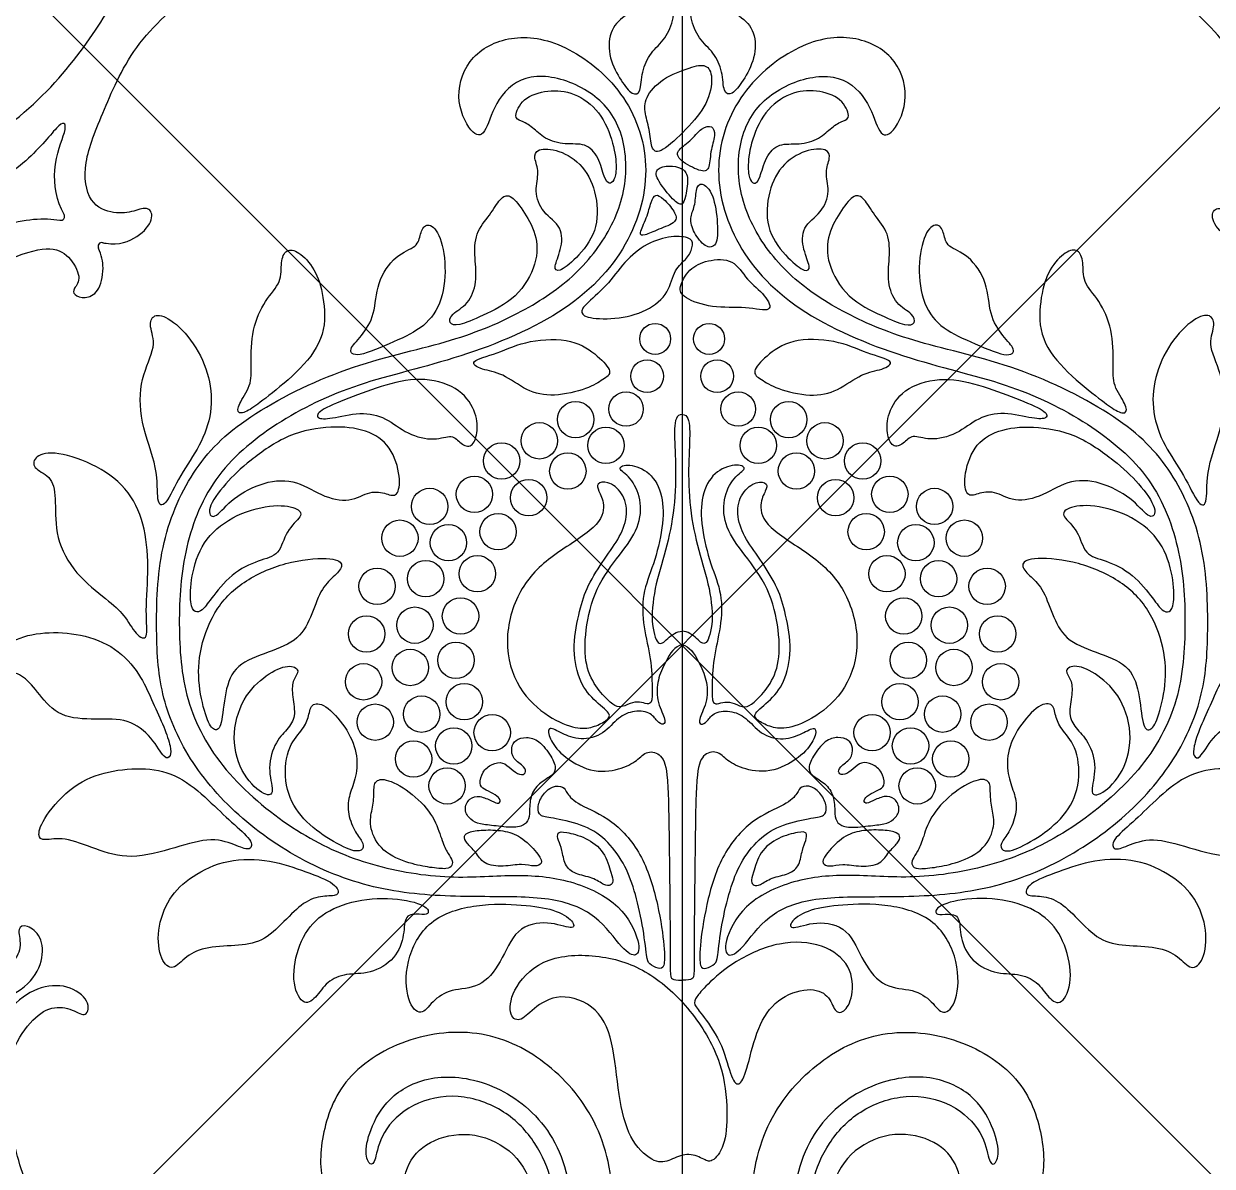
# Model space of a CAD drawing. Header units: millimetres. Extents: x 0 to 462, y -16 to 227.
# Drawn here: x 374.1 to 429.7, y 69.7 to 123.2 of the extents above; entities that cross this region are included whole.
import ezdxf

# ---------------------------------------------------------------- set-up
doc = ezdxf.new("R2010")
doc.units = ezdxf.units.MM
doc.header["$MEASUREMENT"] = 0
doc.layers.add('Layer 03', color=5, linetype='Continuous')

msp = doc.modelspace()

# ---------------------------------------------------------------- linework, layer by layer
at = {"layer": 'Layer 03'}
for p, q in [((348.204, 150.825), (461.582, 37.446)), ((461.582, 150.825), (348.204, 37.446)), ((404.893, 150.825), (404.893, 37.446))]:
    msp.add_line(p, q, dxfattribs=at)
for centre, radius in [((403.63, 108.476), 0.724), ((406.155, 108.476), 0.724), ((403.254, 106.728), 0.767), ((406.532, 106.728), 0.767), ((402.266, 105.192), 0.809), ((407.52, 105.192), 0.809), ((399.903, 104.697), 0.852), ((409.883, 104.697), 0.852), ((398.206, 103.704), 0.852), ((401.326, 103.49), 0.852), ((408.46, 103.49), 0.852), ((411.58, 103.704), 0.852), ((396.438, 102.76), 0.852), ((413.348, 102.76), 0.852), ((399.539, 102.288), 0.852), ((410.247, 102.288), 0.852), ((395.166, 101.199), 0.852), ((397.705, 101.04), 0.852), ((412.081, 101.04), 0.852), ((414.62, 101.199), 0.852), ((393.069, 100.631), 0.852), ((416.716, 100.631), 0.852), ((396.274, 99.447), 0.852), ((413.512, 99.447), 0.852), ((391.673, 99.145), 0.852), ((393.947, 98.932), 0.852), ((415.839, 98.932), 0.852), ((418.113, 99.145), 0.852), ((392.884, 97.248), 0.852), ((395.303, 97.479), 0.852), ((414.483, 97.479), 0.852), ((416.902, 97.248), 0.852), ((390.607, 96.892), 0.852), ((419.178, 96.892), 0.852), ((394.513, 95.499), 0.852), ((415.273, 95.499), 0.852), ((392.376, 95.071), 0.852), ((417.41, 95.071), 0.852), ((390.113, 94.661), 0.852), ((419.673, 94.661), 0.852), ((394.298, 93.426), 0.852), ((415.488, 93.426), 0.852), ((392.161, 93.091), 0.852), ((417.625, 93.091), 0.852), ((389.971, 92.42), 0.852), ((419.815, 92.42), 0.852), ((394.69, 91.486), 0.852), ((415.096, 91.486), 0.852), ((390.518, 90.53), 0.852), ((392.692, 90.906), 0.852), ((417.094, 90.906), 0.852), ((419.268, 90.53), 0.852), ((395.996, 90.042), 0.852), ((413.79, 90.042), 0.852), ((394.197, 89.418), 0.852), ((415.589, 89.418), 0.852), ((392.312, 88.807), 0.852), ((417.474, 88.807), 0.852), ((393.885, 87.547), 0.852), ((415.901, 87.547), 0.852)]:
    msp.add_circle(centre, radius, dxfattribs=at)
for centre, start, end in [((375.782, 114.215), 259.0032, 29.5726), ((377.72, 112.8), 77.1566, 206.2828)]:
    msp.add_arc(centre, 0.187, start, end, dxfattribs=at)
for points, knots in [([(375.944, 114.307), (375.594, 114.924), (375.308, 116.6), (376.14, 118.366), (375.91, 118.87), (374.447, 116.875), (371.946, 115.225), (369.381, 113.963), (364.279, 113.362), (359.698, 114.218), (355.143, 116.127), (352.371, 119.764), (351.159, 124.037), (351.852, 128.291), (354.193, 131.202), (357.283, 132.887), (360.993, 132.63), (364.19, 130.66), (365.175, 127.804), (365.204, 125.3), (363.582, 122.853), (361.021, 122.255), (359.712, 122.995), (358.877, 124.219), (359.816, 123.991), (360.58, 123.991), (361.405, 124.873), (361.149, 126.637), (359.926, 127.775), (357.906, 128.088), (355.942, 127.121), (355.032, 125.243), (354.975, 123.707), (354.804, 123.479), (354.264, 124.105), (354.207, 125.698), (355.003, 127.548), (356.426, 129.084), (358.702, 129.91), (360.922, 129.426), (362.344, 128.003), (362.572, 126.609), (362.8, 126.41), (363.113, 126.979), (362.8, 128.288), (361.889, 129.824), (359.784, 130.82), (356.881, 130.365), (354.116, 128.219), (353.015, 124.24), (354.243, 119.837), (358.347, 116.698), (362.125, 115.619), (367.791, 115.44), (371.507, 116.997), (375.344, 119.986), (377.849, 123.468), (379.231, 125.988), (379.85, 129.336), (379.75, 131.738), (378.749, 133.258), (377.731, 133.978), (376.71, 133.78), (376.088, 133.339), (375.888, 134.159), (376.955, 134.972), (378.416, 134.852), (379.736, 133.911), (381.051, 131.875), (381.291, 129.252), (380.998, 126.953), (380.949, 126.293), (381.291, 126.122), (382.098, 127.002), (384.274, 128.331), (386.787, 129.74), (392.133, 132.027), (395.388, 133.629), (398.041, 135.687), (400.19, 137.952), (401.176, 140.028), (401.615, 142.342), (401.294, 143.649), (400.48, 144.71), (399.049, 144.957), (397.989, 144.414), (397.989, 143.304), (398.26, 142.835), (397.323, 142.268), (395.842, 142.292), (394.797, 143.023), (394.295, 144.153), (393.871, 144.456), (393.706, 143.769), (392.814, 141.601), (390.614, 138.863), (387.879, 136.558), (385.628, 134.858), (382.953, 133.929), (380.501, 134.003), (378.858, 134.746), (378.079, 136.047), (378.196, 137.236), (378.902, 137.756), (379.385, 137.626), (379.106, 136.771), (379.459, 135.917), (380.779, 135.489), (383.03, 135.639), (385.849, 136.94), (388.637, 139.325), (390.781, 141.872), (392.691, 145.757), (393.172, 148.47), (393.206, 150.261), (393.193, 150.825)], [-184.994153, -184.994153, -184.994153, -184.994153, -183.910794, -182.684722, -181.45865, -180.232578, -179.006506, -177.780434, -176.554362, -175.328291, -174.102219, -172.876147, -171.650075, -170.424003, -169.197931, -167.971859, -166.745787, -165.519715, -164.293643, -163.067571, -161.841499, -160.615427, -159.389355, -158.163283, -156.937211, -155.711139, -154.485067, -153.258995, -152.032923, -150.806851, -149.580779, -148.354707, -147.128635, -145.902563, -144.676491, -143.45042, -142.224348, -140.998276, -139.772204, -138.546132, -137.32006, -136.093988, -134.867916, -133.641844, -132.415772, -131.1897, -129.963628, -128.737556, -127.511484, -126.285412, -125.05934, -123.833268, -122.607196, -121.381124, -120.155052, -118.92898, -117.702908, -116.476836, -115.250764, -114.024692, -112.79862, -111.572549, -110.346477, -109.120405, -107.894333, -106.668261, -105.442189, -104.216117, -102.990045, -101.763973, -100.537901, -99.311829, -98.085757, -96.859685, -95.633613, -94.407541, -93.181469, -91.955397, -90.729325, -89.503253, -88.277181, -87.051109, -85.825037, -84.598965, -83.372893, -82.146821, -80.920749, -79.694678, -78.468606, -77.242534, -76.016462, -74.79039, -73.564318, -72.338246, -71.112174, -69.886102, -68.66003, -67.433958, -66.207886, -64.981814, -63.755742, -62.52967, -61.303598, -60.077526, -58.851454, -57.625382, -56.39931, -55.173238, -53.947166, -52.721094, -51.495022, -50.26895, -49.042878, -47.816807, -47.263535, -47.263535, -47.263535, -47.263535]), ([(377.761, 112.982), (377.811, 112.97), (378.483, 112.839), (379.475, 113.215), (380.187, 114.097), (379.931, 114.723), (379.247, 114.439), (378.321, 114.298), (377.072, 114.753), (376.761, 116.652), (377.764, 119.08), (379.194, 122.419), (382.435, 125.147), (385.8, 127.471), (390.392, 129.733), (395.862, 131.932), (400.417, 135.143), (402.8, 138.572), (403.423, 141.985), (402.804, 144.575), (401.301, 146.351), (399.329, 147.041), (397.351, 146.387), (396.587, 145.282), (396.612, 144.174), (396.36, 144.026), (395.645, 144.371), (395.072, 146.022), (395.261, 147.968), (397.611, 149.102), (399.722, 148.855), (401.691, 147.623), (403.008, 145.775), (403.402, 144.051), (403.501, 142.573), (403.969, 142.351), (404.486, 142.942), (404.387, 145.11), (403.718, 147.24), (403.026, 149.133), (402.826, 150.28), (402.882, 150.808), (402.884, 150.825)], [186.264738, 186.264738, 186.264738, 186.264738, 186.362938, 187.58901, 188.815082, 190.041154, 191.267226, 192.493298, 193.71937, 194.945442, 196.171514, 197.397586, 198.623658, 199.84973, 201.075802, 202.301874, 203.527946, 204.754018, 205.98009, 207.206162, 208.432233, 209.658305, 210.884377, 212.110449, 213.336521, 214.562593, 215.788665, 217.014737, 218.240809, 219.466881, 220.692953, 221.919025, 223.145097, 224.371169, 225.597241, 226.823313, 228.049385, 229.275457, 230.501529, 231.727601, 232.953673, 232.995226, 232.995226, 232.995226, 232.995226]), ([(432.025, 112.982), (431.974, 112.97), (431.303, 112.839), (430.311, 113.215), (429.599, 114.097), (429.855, 114.723), (430.539, 114.439), (431.465, 114.298), (432.713, 114.753), (433.025, 116.652), (432.022, 119.08), (430.592, 122.419), (427.351, 125.147), (423.986, 127.471), (419.394, 129.733), (413.924, 131.932), (409.369, 135.143), (406.986, 138.572), (406.363, 141.985), (406.982, 144.575), (408.485, 146.351), (410.456, 147.041), (412.435, 146.387), (413.199, 145.282), (413.174, 144.174), (413.426, 144.026), (414.141, 144.371), (414.714, 146.022), (414.524, 147.968), (412.174, 149.102), (410.064, 148.855), (408.095, 147.623), (406.778, 145.775), (406.384, 144.051), (406.285, 142.573), (405.817, 142.351), (405.3, 142.942), (405.398, 145.11), (406.068, 147.24), (406.76, 149.133), (406.96, 150.28), (406.904, 150.808), (406.902, 150.825)], [186.264738, 186.264738, 186.264738, 186.264738, 186.362938, 187.58901, 188.815082, 190.041154, 191.267226, 192.493298, 193.71937, 194.945442, 196.171514, 197.397586, 198.623658, 199.84973, 201.075802, 202.301874, 203.527946, 204.754018, 205.98009, 207.206162, 208.432233, 209.658305, 210.884377, 212.110449, 213.336521, 214.562593, 215.788665, 217.014737, 218.240809, 219.466881, 220.692953, 221.919025, 223.145097, 224.371169, 225.597241, 226.823313, 228.049385, 229.275457, 230.501529, 231.727601, 232.953673, 232.995226, 232.995226, 232.995226, 232.995226]), ([(433.842, 114.307), (434.192, 114.924), (434.478, 116.6), (433.646, 118.366), (433.875, 118.87), (435.339, 116.875), (437.84, 115.225), (440.404, 113.963), (445.507, 113.362), (450.088, 114.218), (454.643, 116.127), (457.414, 119.764), (458.627, 124.037), (457.934, 128.291), (455.593, 131.202), (452.503, 132.887), (448.792, 132.63), (445.595, 130.66), (444.611, 127.804), (444.582, 125.3), (446.204, 122.853), (448.765, 122.255), (450.074, 122.995), (450.909, 124.219), (449.97, 123.991), (449.206, 123.991), (448.38, 124.873), (448.636, 126.637), (449.86, 127.775), (451.88, 128.088), (453.844, 127.121), (454.754, 125.243), (454.811, 123.707), (454.982, 123.479), (455.522, 124.105), (455.579, 125.698), (454.782, 127.548), (453.36, 129.084), (451.083, 129.91), (448.864, 129.426), (447.441, 128.003), (447.214, 126.609), (446.986, 126.41), (446.673, 126.979), (446.986, 128.288), (447.897, 129.824), (450.002, 130.82), (452.905, 130.365), (455.67, 128.219), (456.771, 124.24), (455.543, 119.837), (451.439, 116.698), (447.661, 115.619), (441.995, 115.44), (438.279, 116.997), (434.442, 119.986), (431.937, 123.468), (430.555, 125.988), (429.936, 129.336), (430.036, 131.738), (431.037, 133.258), (432.055, 133.978), (433.076, 133.78), (433.697, 133.339), (433.898, 134.159), (432.831, 134.972), (431.37, 134.852), (430.05, 133.911), (428.735, 131.875), (428.495, 129.252), (428.788, 126.953), (428.837, 126.293), (428.495, 126.122), (427.688, 127.002), (425.512, 128.331), (422.999, 129.74), (417.653, 132.027), (414.398, 133.629), (411.745, 135.687), (409.596, 137.952), (408.61, 140.028), (408.171, 142.342), (408.492, 143.649), (409.306, 144.71), (410.737, 144.957), (411.797, 144.414), (411.797, 143.304), (411.526, 142.835), (412.463, 142.268), (413.944, 142.292), (414.989, 143.023), (415.491, 144.153), (415.915, 144.456), (416.08, 143.769), (416.971, 141.601), (419.172, 138.863), (421.907, 136.558), (424.157, 134.858), (426.833, 133.929), (429.285, 134.003), (430.928, 134.746), (431.707, 136.047), (431.59, 137.236), (430.884, 137.756), (430.401, 137.626), (430.679, 136.771), (430.326, 135.917), (429.007, 135.489), (426.756, 135.639), (423.937, 136.94), (421.148, 139.325), (419.005, 141.872), (417.095, 145.757), (416.614, 148.47), (416.58, 150.261), (416.593, 150.825)], [-184.994153, -184.994153, -184.994153, -184.994153, -183.910794, -182.684722, -181.45865, -180.232578, -179.006506, -177.780434, -176.554362, -175.328291, -174.102219, -172.876147, -171.650075, -170.424003, -169.197931, -167.971859, -166.745787, -165.519715, -164.293643, -163.067571, -161.841499, -160.615427, -159.389355, -158.163283, -156.937211, -155.711139, -154.485067, -153.258995, -152.032923, -150.806851, -149.580779, -148.354707, -147.128635, -145.902563, -144.676491, -143.45042, -142.224348, -140.998276, -139.772204, -138.546132, -137.32006, -136.093988, -134.867916, -133.641844, -132.415772, -131.1897, -129.963628, -128.737556, -127.511484, -126.285412, -125.05934, -123.833268, -122.607196, -121.381124, -120.155052, -118.92898, -117.702908, -116.476836, -115.250764, -114.024692, -112.79862, -111.572549, -110.346477, -109.120405, -107.894333, -106.668261, -105.442189, -104.216117, -102.990045, -101.763973, -100.537901, -99.311829, -98.085757, -96.859685, -95.633613, -94.407541, -93.181469, -91.955397, -90.729325, -89.503253, -88.277181, -87.051109, -85.825037, -84.598965, -83.372893, -82.146821, -80.920749, -79.694678, -78.468606, -77.242534, -76.016462, -74.79039, -73.564318, -72.338246, -71.112174, -69.886102, -68.66003, -67.433958, -66.207886, -64.981814, -63.755742, -62.52967, -61.303598, -60.077526, -58.851454, -57.625382, -56.39931, -55.173238, -53.947166, -52.721094, -51.495022, -50.26895, -49.042878, -47.816807, -47.263535, -47.263535, -47.263535, -47.263535]), ([(348.204, 100.423), (348.736, 100.423), (349.032, 99.851), (349.54, 97.926), (350.746, 96.445), (351.288, 95.437), (351.717, 94.136), (351.31, 92.736), (351.846, 92.693), (352.446, 93.25), (353.775, 93.915), (355.04, 94.136), (356.391, 93.915), (357.291, 93.186), (357.977, 92.714), (358.071, 93.253), (357.907, 95.83), (358.361, 99.468), (360.222, 103.504), (362.84, 106.964), (366.348, 110.496), (369.465, 112.27), (373.115, 114.015), (375.026, 114.172), (375.746, 114.032)], [0, 0, 0, 0, 1.226072, 2.452144, 3.678216, 4.904288, 6.13036, 7.356432, 8.582504, 9.808576, 11.034648, 12.26072, 13.486792, 14.712864, 15.938936, 17.165007, 18.391079, 19.617151, 20.843223, 22.069295, 23.295367, 24.521439, 25.747511, 26.929363, 26.929363, 26.929363, 26.929363]), ([(377.153, 57.617), (377.503, 58.235), (377.789, 59.911), (376.957, 61.676), (377.186, 62.181), (378.65, 60.186), (381.151, 58.535), (383.715, 57.274), (388.818, 56.673), (393.398, 57.529), (397.954, 59.437), (400.725, 63.075), (401.938, 67.348), (401.244, 71.601), (398.904, 74.513), (395.814, 76.197), (392.103, 75.94), (388.906, 73.971), (387.921, 71.115), (387.893, 68.611), (389.515, 66.164), (392.075, 65.566), (393.384, 66.306), (394.22, 67.529), (393.281, 67.302), (392.516, 67.302), (391.691, 68.184), (391.947, 69.948), (393.171, 71.086), (395.191, 71.399), (397.154, 70.432), (398.065, 68.554), (398.122, 67.017), (398.292, 66.79), (398.833, 67.416), (398.89, 69.009), (398.093, 70.859), (396.671, 72.395), (394.394, 73.22), (392.175, 72.737), (390.752, 71.314), (390.524, 69.92), (390.297, 69.72), (389.984, 70.29), (390.297, 71.598), (391.207, 73.135), (393.313, 74.131), (396.215, 73.675), (398.981, 71.53), (400.081, 67.551), (398.854, 63.148), (394.75, 60.009), (390.972, 58.929), (385.306, 58.751), (381.589, 60.307), (377.752, 63.297), (375.248, 66.779), (373.866, 69.299), (373.247, 72.647), (373.347, 75.048), (374.347, 76.569), (375.365, 77.289), (376.387, 77.091), (377.008, 76.65), (377.208, 77.47), (376.142, 78.282), (374.681, 78.162), (373.36, 77.222), (372.046, 75.186), (371.805, 72.563), (372.099, 70.264), (372.148, 69.604), (371.805, 69.433), (370.998, 70.313), (368.823, 71.642), (366.309, 73.05), (360.964, 75.337), (357.708, 76.94), (355.055, 78.998), (352.907, 81.262), (351.921, 83.339), (351.482, 85.652), (351.802, 86.96), (352.616, 88.021), (354.047, 88.267), (355.108, 87.725), (355.108, 86.614), (354.837, 86.146), (355.774, 85.578), (357.254, 85.603), (358.3, 86.333), (358.801, 87.464), (359.225, 87.767), (359.391, 87.08), (360.282, 84.912), (362.483, 82.174), (365.217, 79.868), (367.468, 78.168), (370.144, 77.239), (372.596, 77.314), (374.238, 78.057), (375.018, 79.357), (374.9, 80.546), (374.194, 81.067), (373.711, 80.937), (373.99, 80.082), (373.637, 79.227), (372.318, 78.8), (370.067, 78.949), (367.247, 80.25), (364.459, 82.636), (362.315, 85.183), (360.405, 89.067), (359.817, 92.388), (359.942, 96.236), (360.78, 99.865), (362.288, 102.824), (364.731, 106.008), (367.121, 108.426), (369.998, 110.545), (373.29, 112.275), (375.292, 112.865), (376.198, 112.401), (376.803, 111.31), (376.368, 110.81), (376.368, 110.549), (376.912, 110.331), (377.566, 110.615), (377.848, 111.672), (377.705, 112.409), (377.552, 112.717)], [-184.994153, -184.994153, -184.994153, -184.994153, -183.910794, -182.684722, -181.45865, -180.232578, -179.006506, -177.780434, -176.554362, -175.328291, -174.102219, -172.876147, -171.650075, -170.424003, -169.197931, -167.971859, -166.745787, -165.519715, -164.293643, -163.067571, -161.841499, -160.615427, -159.389355, -158.163283, -156.937211, -155.711139, -154.485067, -153.258995, -152.032923, -150.806851, -149.580779, -148.354707, -147.128635, -145.902563, -144.676491, -143.45042, -142.224348, -140.998276, -139.772204, -138.546132, -137.32006, -136.093988, -134.867916, -133.641844, -132.415772, -131.1897, -129.963628, -128.737556, -127.511484, -126.285412, -125.05934, -123.833268, -122.607196, -121.381124, -120.155052, -118.92898, -117.702908, -116.476836, -115.250764, -114.024692, -112.79862, -111.572549, -110.346477, -109.120405, -107.894333, -106.668261, -105.442189, -104.216117, -102.990045, -101.763973, -100.537901, -99.311829, -98.085757, -96.859685, -95.633613, -94.407541, -93.181469, -91.955397, -90.729325, -89.503253, -88.277181, -87.051109, -85.825037, -84.598965, -83.372893, -82.146821, -80.920749, -79.694678, -78.468606, -77.242534, -76.016462, -74.79039, -73.564318, -72.338246, -71.112174, -69.886102, -68.66003, -67.433958, -66.207886, -64.981814, -63.755742, -62.52967, -61.303598, -60.077526, -58.851454, -57.625382, -56.39931, -55.173238, -53.947166, -52.721094, -51.495022, -50.26895, -49.042878, -47.816807, -46.590735, -45.364663, -44.138591, -42.912519, -41.686447, -40.460375, -39.234303, -38.008231, -36.782159, -35.556087, -34.330015, -33.103943, -31.877871, -30.651799, -29.425727, -28.522936, -28.522936, -28.522936, -28.522936]), ([(432.633, 57.617), (432.283, 58.235), (431.997, 59.911), (432.829, 61.676), (432.6, 62.181), (431.136, 60.186), (428.635, 58.535), (426.071, 57.274), (420.968, 56.673), (416.388, 57.529), (411.832, 59.437), (409.061, 63.075), (407.848, 67.348), (408.541, 71.601), (410.882, 74.513), (413.972, 76.197), (417.683, 75.94), (420.88, 73.971), (421.865, 71.115), (421.893, 68.611), (420.271, 66.164), (417.71, 65.566), (416.402, 66.306), (415.566, 67.529), (416.505, 67.302), (417.27, 67.302), (418.095, 68.184), (417.839, 69.948), (416.615, 71.086), (414.595, 71.399), (412.632, 70.432), (411.721, 68.554), (411.664, 67.017), (411.493, 66.79), (410.953, 67.416), (410.896, 69.009), (411.693, 70.859), (413.115, 72.395), (415.392, 73.22), (417.611, 72.737), (419.034, 71.314), (419.261, 69.92), (419.489, 69.72), (419.802, 70.29), (419.489, 71.598), (418.578, 73.135), (416.473, 74.131), (413.571, 73.675), (410.805, 71.53), (409.704, 67.551), (410.932, 63.148), (415.036, 60.009), (418.814, 58.929), (424.48, 58.751), (428.197, 60.307), (432.034, 63.297), (434.538, 66.779), (435.92, 69.299), (436.539, 72.647), (436.439, 75.048), (435.439, 76.569), (434.42, 77.289), (433.399, 77.091), (432.778, 76.65), (432.578, 77.47), (433.644, 78.282), (435.105, 78.162), (436.426, 77.222), (437.74, 75.186), (437.981, 72.563), (437.687, 70.264), (437.638, 69.604), (437.981, 69.433), (438.788, 70.313), (440.963, 71.642), (443.477, 73.05), (448.822, 75.337), (452.077, 76.94), (454.731, 78.998), (456.879, 81.262), (457.865, 83.339), (458.304, 85.652), (457.984, 86.96), (457.169, 88.021), (455.739, 88.267), (454.678, 87.725), (454.678, 86.614), (454.949, 86.146), (454.012, 85.578), (452.532, 85.603), (451.486, 86.333), (450.984, 87.464), (450.56, 87.767), (450.395, 87.08), (449.504, 84.912), (447.303, 82.174), (444.569, 79.868), (442.318, 78.168), (439.642, 77.239), (437.19, 77.314), (435.547, 78.057), (434.768, 79.357), (434.885, 80.546), (435.591, 81.067), (436.074, 80.937), (435.796, 80.082), (436.149, 79.227), (437.468, 78.8), (439.719, 78.949), (442.538, 80.25), (445.327, 82.636), (447.47, 85.183), (449.381, 89.067), (449.969, 92.388), (449.844, 96.236), (449.005, 99.865), (447.498, 102.824), (445.055, 106.008), (442.665, 108.426), (439.788, 110.545), (436.496, 112.275), (434.494, 112.865), (433.588, 112.401), (432.983, 111.31), (433.418, 110.81), (433.418, 110.549), (432.874, 110.331), (432.22, 110.615), (431.938, 111.672), (432.081, 112.409), (432.233, 112.717)], [-184.994153, -184.994153, -184.994153, -184.994153, -183.910794, -182.684722, -181.45865, -180.232578, -179.006506, -177.780434, -176.554362, -175.328291, -174.102219, -172.876147, -171.650075, -170.424003, -169.197931, -167.971859, -166.745787, -165.519715, -164.293643, -163.067571, -161.841499, -160.615427, -159.389355, -158.163283, -156.937211, -155.711139, -154.485067, -153.258995, -152.032923, -150.806851, -149.580779, -148.354707, -147.128635, -145.902563, -144.676491, -143.45042, -142.224348, -140.998276, -139.772204, -138.546132, -137.32006, -136.093988, -134.867916, -133.641844, -132.415772, -131.1897, -129.963628, -128.737556, -127.511484, -126.285412, -125.05934, -123.833268, -122.607196, -121.381124, -120.155052, -118.92898, -117.702908, -116.476836, -115.250764, -114.024692, -112.79862, -111.572549, -110.346477, -109.120405, -107.894333, -106.668261, -105.442189, -104.216117, -102.990045, -101.763973, -100.537901, -99.311829, -98.085757, -96.859685, -95.633613, -94.407541, -93.181469, -91.955397, -90.729325, -89.503253, -88.277181, -87.051109, -85.825037, -84.598965, -83.372893, -82.146821, -80.920749, -79.694678, -78.468606, -77.242534, -76.016462, -74.79039, -73.564318, -72.338246, -71.112174, -69.886102, -68.66003, -67.433958, -66.207886, -64.981814, -63.755742, -62.52967, -61.303598, -60.077526, -58.851454, -57.625382, -56.39931, -55.173238, -53.947166, -52.721094, -51.495022, -50.26895, -49.042878, -47.816807, -46.590735, -45.364663, -44.138591, -42.912519, -41.686447, -40.460375, -39.234303, -38.008231, -36.782159, -35.556087, -34.330015, -33.103943, -31.877871, -30.651799, -29.425727, -28.522936, -28.522936, -28.522936, -28.522936]), ([(375.336, 56.293), (375.285, 56.281), (374.614, 56.15), (373.622, 56.525), (372.91, 57.408), (373.166, 58.034), (373.849, 57.749), (374.775, 57.608), (376.024, 58.064), (376.335, 59.963), (375.333, 62.391), (373.902, 65.73), (370.662, 68.457), (367.296, 70.782), (362.704, 73.043), (357.235, 75.243), (352.68, 78.454), (350.297, 81.882), (349.674, 85.296), (350.293, 87.886), (351.796, 89.662), (353.767, 90.352), (355.746, 89.698), (356.51, 88.593), (356.485, 87.484), (356.737, 87.337), (357.451, 87.682), (358.025, 89.332), (357.835, 91.279), (355.485, 92.412), (353.374, 92.166), (351.405, 90.934), (350.089, 89.086), (349.695, 87.361), (349.596, 85.883), (349.128, 85.662), (348.611, 86.253), (348.709, 88.421), (349.378, 90.55), (350.07, 92.444), (350.365, 94.136), (349.776, 95.516), (348.789, 97.074), (348.48, 97.601), (348.204, 97.601)], [186.264738, 186.264738, 186.264738, 186.264738, 186.362938, 187.58901, 188.815082, 190.041154, 191.267226, 192.493298, 193.71937, 194.945442, 196.171514, 197.397586, 198.623658, 199.84973, 201.075802, 202.301874, 203.527946, 204.754018, 205.98009, 207.206162, 208.432233, 209.658305, 210.884377, 212.110449, 213.336521, 214.562593, 215.788665, 217.014737, 218.240809, 219.466881, 220.692953, 221.919025, 223.145097, 224.371169, 225.597241, 226.823313, 228.049385, 229.275457, 230.501529, 231.727601, 232.953673, 234.179745, 235.405817, 236.631889, 236.631889, 236.631889, 236.631889])]:
    msp.add_open_spline(points, degree=3, knots=knots, dxfattribs=at)
for points in [[(402.035, 120.586), (401.847, 120.879), (401.444, 121.618), (401.444, 122.888), (402.15, 123.635), (403.259, 124.159), (403.743, 124.784), (404.085, 125.026), (404.489, 124.542), (404.549, 123.514), (404.126, 122.505), (403.4, 121.9), (402.976, 120.993), (402.976, 119.965), (402.573, 119.864), (402.224, 120.294), (402.035, 120.586)], [(407.75, 120.586), (407.939, 120.879), (408.342, 121.618), (408.342, 122.888), (407.636, 123.635), (406.527, 124.159), (406.043, 124.784), (405.7, 125.026), (405.297, 124.542), (405.237, 123.514), (405.66, 122.505), (406.386, 121.9), (406.809, 120.993), (406.809, 119.965), (407.213, 119.864), (407.562, 120.294), (407.75, 120.586)], [(386.852, 85.469), (385.749, 86.17), (383.443, 88.027), (381.56, 91.322), (381.262, 94.901), (381.458, 98.511), (382.772, 102.042), (385.78, 104.594), (389.596, 106.454), (394.443, 107.48), (399.766, 109.719), (402.697, 113.039), (403.544, 116.901), (402.138, 120.328), (399.183, 122.509), (396.664, 122.748), (394.723, 121.624), (394.213, 119.513), (395.166, 117.845), (395.711, 118.084), (396.153, 119.752), (397.651, 121.045), (400.17, 120.467), (401.975, 118.901), (402.461, 116.211), (401.686, 113.606), (399.859, 111.3), (397.287, 109.615), (394.075, 108.284), (389.201, 107.287), (384.278, 104.824), (381.861, 102.391), (380.347, 98.794), (380.225, 94.67), (380.43, 91.676), (381.799, 88.589), (384.336, 85.771), (387.858, 83.516), (391.595, 82.426), (395.541, 82.342), (398.829, 82.376), (400.935, 81.568), (402.147, 79.78), (402.782, 79.491), (402.984, 80.097), (402.147, 82.001), (399.695, 83.213), (397.04, 83.444), (393.89, 83.132), (390.058, 83.819), (387.954, 84.768), (386.852, 85.469)], [(422.934, 85.469), (424.037, 86.17), (426.343, 88.027), (428.226, 91.322), (428.524, 94.901), (428.328, 98.511), (427.014, 102.042), (424.006, 104.594), (420.189, 106.454), (415.343, 107.48), (410.02, 109.719), (407.089, 113.039), (406.242, 116.901), (407.648, 120.328), (410.603, 122.509), (413.122, 122.748), (415.063, 121.624), (415.573, 119.513), (414.62, 117.845), (414.075, 118.084), (413.633, 119.752), (412.135, 121.045), (409.616, 120.467), (407.811, 118.901), (407.325, 116.211), (408.1, 113.606), (409.927, 111.3), (412.499, 109.615), (415.71, 108.284), (420.585, 107.287), (425.508, 104.824), (427.924, 102.391), (429.439, 98.794), (429.561, 94.67), (429.356, 91.676), (427.987, 88.589), (425.45, 85.771), (421.927, 83.516), (418.191, 82.426), (414.245, 82.342), (410.957, 82.376), (408.851, 81.568), (407.639, 79.78), (407.004, 79.491), (406.802, 80.097), (407.639, 82.001), (410.091, 83.213), (412.746, 83.444), (415.896, 83.132), (419.728, 83.819), (421.832, 84.768), (422.934, 85.469)], [(403.178, 119.02), (403.227, 118.758), (403.402, 118.165), (403.437, 117.293), (403.873, 117.136), (405.111, 118.287), (406.123, 119.473), (406.367, 120.799), (406.036, 121.375), (405.338, 121.218), (403.925, 120.695), (403.105, 119.735), (403.129, 119.282), (403.178, 119.02)], [(401.637, 117.649), (401.51, 118.109), (401.076, 119.184), (399.828, 120.042), (398.606, 120.172), (397.376, 119.756), (396.986, 118.794), (397.324, 118.716), (397.896, 118.404), (398.416, 117.831), (399.431, 117.545), (400.375, 117.675), (400.999, 116.999), (401.251, 115.959), (401.476, 115.699), (401.71, 115.855), (401.84, 116.427), (401.764, 117.19), (401.637, 117.649)], [(408.149, 117.649), (408.276, 118.109), (408.71, 119.184), (409.958, 120.042), (411.18, 120.172), (412.41, 119.756), (412.8, 118.794), (412.462, 118.716), (411.89, 118.404), (411.369, 117.831), (410.355, 117.545), (409.411, 117.675), (408.787, 116.999), (408.535, 115.959), (408.31, 115.699), (408.076, 115.855), (407.946, 116.427), (408.022, 117.19), (408.149, 117.649)], [(405.806, 118.299), (405.632, 118.17), (405.285, 117.715), (404.585, 117.284), (404.728, 116.835), (405.788, 116.278), (406.183, 116.35), (406.201, 117.248), (406.47, 118.056), (406.327, 118.487), (405.979, 118.428), (405.806, 118.299)], [(399.94, 112.293), (400.254, 112.613), (400.964, 113.479), (400.938, 115.218), (400.315, 116.621), (399.094, 117.374), (398.056, 117.4), (397.926, 116.958), (398.237, 116.309), (397.952, 115.426), (398.315, 114.361), (399.332, 113.738), (399.236, 112.622), (398.846, 111.791), (399.08, 111.557), (399.626, 111.972), (399.94, 112.293)], [(409.846, 112.293), (409.532, 112.613), (408.822, 113.479), (408.848, 115.218), (409.471, 116.621), (410.691, 117.374), (411.73, 117.4), (411.86, 116.958), (411.548, 116.309), (411.834, 115.426), (411.471, 114.361), (410.454, 113.738), (410.55, 112.622), (410.94, 111.791), (410.706, 111.557), (410.16, 111.972), (409.846, 112.293)], [(403.765, 115.938), (403.888, 115.694), (404.418, 115.019), (404.893, 114.639), (405.069, 115.109), (405.214, 116.14), (404.893, 116.501), (404.292, 116.609), (403.677, 116.483), (403.641, 116.182), (403.765, 115.938)], [(395.571, 109.581), (396.042, 109.798), (397.203, 110.362), (398.15, 112.026), (398.099, 113.408), (397.408, 114.56), (396.819, 115.302), (396.371, 115.097), (395.91, 114.278), (395.17, 113.434), (395.175, 112.256), (395.303, 111.13), (394.898, 110.08), (394.043, 109.645), (393.94, 109.184), (394.375, 109.056), (395.1, 109.363), (395.571, 109.581)], [(403.435, 114.856), (403.373, 114.667), (403.254, 114.156), (402.827, 113.338), (403.094, 113.285), (403.753, 113.605), (404.713, 113.943), (404.571, 114.423), (404.002, 115.082), (403.628, 115.295), (403.498, 115.046), (403.435, 114.856)], [(405.564, 115.42), (405.522, 115.213), (405.509, 114.644), (405.218, 114.159), (405.412, 113.461), (405.975, 112.723), (406.538, 112.762), (406.576, 113.829), (406.382, 115.323), (405.762, 115.886), (405.606, 115.627), (405.564, 115.42)], [(414.215, 109.581), (413.743, 109.798), (412.583, 110.362), (411.636, 112.026), (411.687, 113.408), (412.378, 114.56), (412.967, 115.302), (413.415, 115.097), (413.875, 114.278), (414.616, 113.434), (414.611, 112.256), (414.483, 111.13), (414.887, 110.08), (415.743, 109.645), (415.846, 109.184), (415.411, 109.056), (414.686, 109.363), (414.215, 109.581)], [(391.377, 108.336), (391.928, 108.582), (392.865, 109.018), (393.711, 110.229), (393.865, 112.118), (393.479, 113.644), (392.873, 113.935), (392.607, 113.402), (392.534, 112.772), (391.473, 112.457), (390.553, 111.101), (390.529, 109.6), (389.875, 108.558), (389.221, 107.977), (389.56, 107.541), (390.827, 108.09), (391.377, 108.336)], [(418.408, 108.336), (417.858, 108.582), (416.921, 109.018), (416.075, 110.229), (415.921, 112.118), (416.307, 113.644), (416.913, 113.935), (417.179, 113.402), (417.252, 112.772), (418.313, 112.457), (419.233, 111.101), (419.257, 109.6), (419.911, 108.558), (420.565, 107.977), (420.226, 107.541), (418.959, 108.09), (418.408, 108.336)], [(400.511, 110.2), (400.737, 110.414), (401.499, 111.085), (402.274, 112.229), (403.398, 113.062), (404.561, 113.333), (405.414, 113.198), (405.375, 112.752), (405.181, 112.248), (404.503, 111.764), (404.309, 110.64), (403.301, 109.748), (401.732, 109.361), (400.259, 109.458), (400.143, 109.806), (400.285, 109.987), (400.511, 110.2)], [(385.537, 105.824), (385.95, 106.149), (387.104, 107.066), (388.243, 108.655), (388.115, 110.521), (387.72, 111.777), (386.907, 112.615), (386.328, 112.701), (386.07, 112.098), (386.168, 111.137), (385.355, 110.324), (384.715, 108.944), (384.695, 107.214), (384.741, 106.292), (384.05, 105.37), (384.073, 104.909), (384.626, 105.117), (385.124, 105.499), (385.537, 105.824)], [(424.249, 105.824), (423.836, 106.149), (422.682, 107.066), (421.543, 108.655), (421.671, 110.521), (422.065, 111.777), (422.878, 112.615), (423.458, 112.701), (423.716, 112.098), (423.618, 111.137), (424.431, 110.324), (425.071, 108.944), (425.09, 107.214), (425.044, 106.292), (425.736, 105.37), (425.713, 104.909), (425.16, 105.117), (424.662, 105.499), (424.249, 105.824)], [(408.738, 110.5), (408.519, 110.759), (407.888, 111.224), (407.341, 112.252), (406.047, 112.186), (405.201, 111.771), (404.703, 110.859), (404.893, 110.41), (406.275, 109.893), (407.909, 110.005), (409.208, 109.669), (408.958, 110.241), (408.738, 110.5)], [(382.706, 106.665), (382.567, 107.212), (382.075, 108.319), (380.875, 109.519), (380.107, 109.672), (379.891, 109.088), (380.322, 108.196), (379.492, 106.659), (379.461, 104.629), (380.396, 102.328), (380.247, 100.758), (380.671, 100.534), (381.366, 102.129), (382.338, 103.45), (382.911, 105.037), (382.846, 106.118), (382.706, 106.665)], [(427.08, 106.665), (427.219, 107.212), (427.711, 108.319), (428.91, 109.519), (429.679, 109.672), (429.895, 109.088), (429.464, 108.196), (430.294, 106.659), (430.325, 104.629), (429.389, 102.328), (429.539, 100.758), (429.115, 100.534), (428.42, 102.129), (427.448, 103.45), (426.875, 105.037), (426.94, 106.118), (427.08, 106.665)], [(400.917, 107.672), (400.609, 107.939), (399.84, 108.501), (397.664, 108.457), (396.221, 107.768), (394.822, 107.435), (395.488, 107.014), (396.465, 106.903), (397.598, 106.015), (398.841, 105.726), (400.528, 106.148), (401.216, 106.592), (401.682, 106.903), (401.224, 107.406), (400.917, 107.672)], [(408.869, 107.672), (409.176, 107.939), (409.946, 108.501), (412.122, 108.457), (413.565, 107.768), (414.963, 107.435), (414.297, 107.014), (413.321, 106.903), (412.188, 106.015), (410.945, 105.726), (409.258, 106.148), (408.57, 106.592), (408.103, 106.903), (408.562, 107.406), (408.869, 107.672)], [(389.276, 105.697), (389.811, 105.906), (391.013, 106.361), (392.86, 106.734), (394.598, 106.141), (395.302, 104.953), (395.324, 104.051), (395.06, 103.348), (394.51, 103.545), (394.136, 104.051), (393.344, 103.677), (392.003, 103.985), (391.035, 104.821), (389.847, 105.085), (388.374, 104.711), (387.758, 104.733), (387.802, 105.107), (388.74, 105.488), (389.276, 105.697)], [(420.51, 105.697), (419.975, 105.906), (418.773, 106.361), (416.925, 106.734), (415.188, 106.141), (414.484, 104.953), (414.462, 104.051), (414.726, 103.348), (415.276, 103.545), (415.65, 104.051), (416.442, 103.677), (417.783, 103.985), (418.751, 104.821), (419.938, 105.085), (421.412, 104.711), (422.028, 104.733), (421.984, 105.107), (421.045, 105.488), (420.51, 105.697)], [(404.893, 104.937), (404.621, 104.937), (404.492, 104.37), (404.595, 102.926), (404.595, 100.838), (404.209, 98.75), (403.625, 97.044), (403.391, 95.161), (403.776, 93.998), (404.158, 94.421), (404.64, 94.789), (404.893, 94.789)], [(404.893, 104.937), (405.165, 104.937), (405.293, 104.37), (405.19, 102.926), (405.19, 100.838), (405.577, 98.75), (406.161, 97.044), (406.395, 95.161), (406.01, 93.998), (405.628, 94.421), (405.146, 94.789), (404.893, 94.789)], [(384.704, 102.795), (385.196, 103.187), (386.436, 104.085), (388.511, 104.427), (390.136, 104.256), (391.291, 103.486), (391.74, 101.946), (391.569, 101.048), (391.077, 101.219), (390.286, 101.412), (389.366, 100.791), (387.976, 101.091), (386.714, 101.968), (385.089, 101.754), (383.677, 100.92), (382.95, 99.936), (382.565, 100.449), (383.485, 101.732), (384.212, 102.403), (384.704, 102.795)], [(425.082, 102.795), (424.59, 103.187), (423.35, 104.085), (421.275, 104.427), (419.65, 104.256), (418.495, 103.486), (418.046, 101.946), (418.217, 101.048), (418.709, 101.219), (419.5, 101.412), (420.42, 100.791), (421.81, 101.091), (423.072, 101.968), (424.697, 101.754), (426.108, 100.92), (426.836, 99.936), (427.221, 100.449), (426.301, 101.732), (425.574, 102.403), (425.082, 102.795)], [(377.889, 96.315), (377.5, 96.625), (376.435, 97.44), (375.512, 99.187), (375.562, 100.909), (375.437, 102.032), (374.489, 102.356), (374.489, 102.946), (375.337, 103.27), (377.284, 102.696), (378.942, 101.548), (379.733, 99.851), (379.933, 97.83), (379.733, 95.609), (379.913, 94.314), (379.318, 94.562), (378.772, 95.58), (378.279, 96.005), (377.889, 96.315)], [(401.955, 98.354), (401.601, 97.888), (400.794, 96.835), (400.322, 94.784), (400.322, 93.142), (400.922, 92.035), (401.575, 91.411), (401.923, 91.165), (402.476, 91.426), (402.897, 91.513), (403.274, 91.353), (403.492, 91.44), (403.492, 92.064), (403.46, 93.486), (403.061, 94.981), (402.995, 96.549), (403.563, 97.868), (404.021, 99.683), (404.021, 101.163), (403.428, 102.279), (402.357, 102.66), (401.777, 102.424), (402.484, 102.043), (403.01, 100.991), (402.92, 99.63), (402.309, 98.82), (401.955, 98.354)], [(407.831, 98.354), (408.185, 97.888), (408.992, 96.835), (409.464, 94.784), (409.464, 93.142), (408.864, 92.035), (408.21, 91.411), (407.863, 91.165), (407.31, 91.426), (406.889, 91.513), (406.512, 91.353), (406.294, 91.44), (406.294, 92.064), (406.326, 93.486), (406.724, 94.981), (406.791, 96.549), (406.223, 97.868), (405.765, 99.683), (405.765, 101.163), (406.358, 102.279), (407.429, 102.66), (408.009, 102.424), (407.302, 102.043), (406.776, 100.991), (406.866, 99.63), (407.477, 98.82), (407.831, 98.354)], [(401.95, 99.22), (401.762, 98.873), (401.266, 98.211), (400.431, 96.903), (400.094, 95.82), (399.733, 94.105), (400.004, 92.503), (400.721, 91.545), (401.657, 90.899), (401.33, 90.573), (400.721, 90.276), (399.978, 90.186), (398.674, 90.693), (397.152, 92.016), (396.474, 94.281), (397.187, 96.824), (398.737, 98.358), (401.069, 99.676), (401.301, 100.769), (400.957, 101.401), (400.861, 101.707), (401.378, 101.861), (402.144, 101.305), (402.392, 100.291), (402.138, 99.566), (401.95, 99.22)], [(407.836, 99.22), (408.024, 98.873), (408.52, 98.211), (409.355, 96.903), (409.692, 95.82), (410.053, 94.105), (409.782, 92.503), (409.065, 91.545), (408.129, 90.899), (408.455, 90.573), (409.065, 90.276), (409.808, 90.186), (411.112, 90.693), (412.634, 92.016), (413.312, 94.281), (412.599, 96.824), (411.049, 98.358), (408.717, 99.676), (408.485, 100.769), (408.829, 101.401), (408.925, 101.707), (408.408, 101.861), (407.642, 101.305), (407.393, 100.291), (407.648, 99.566), (407.836, 99.22)], [(382.866, 96.345), (383.092, 96.642), (383.772, 97.52), (385.09, 98.136), (386.067, 98.328), (386.301, 99.518), (387.172, 100.197), (386.917, 100.58), (385.685, 100.771), (383.751, 100.197), (382.391, 99.008), (381.86, 97.308), (381.839, 96.012), (382.073, 95.629), (382.413, 95.736), (382.639, 96.047), (382.866, 96.345)], [(426.92, 96.345), (426.693, 96.642), (426.014, 97.52), (424.696, 98.136), (423.719, 98.328), (423.485, 99.518), (422.614, 100.197), (422.869, 100.58), (424.101, 100.771), (426.035, 100.197), (427.395, 99.008), (427.926, 97.308), (427.947, 96.012), (427.713, 95.629), (427.373, 95.736), (427.147, 96.047), (426.92, 96.345)], [(383.305, 90.519), (383.382, 90.836), (383.456, 91.975), (383.945, 93.263), (385.521, 93.796), (387.008, 94.373), (387.563, 95.593), (388.012, 96.871), (388.659, 97.406), (389.083, 97.897), (388.659, 98.254), (386.606, 98.143), (384.487, 97.295), (383.036, 95.978), (382.255, 93.97), (382.204, 92.267), (382.621, 90.576), (382.994, 90.072), (383.228, 90.201), (383.305, 90.519)], [(426.481, 90.519), (426.404, 90.836), (426.33, 91.975), (425.841, 93.263), (424.265, 93.796), (422.778, 94.373), (422.223, 95.593), (421.774, 96.871), (421.127, 97.406), (420.703, 97.897), (421.127, 98.254), (423.179, 98.143), (425.299, 97.295), (426.75, 95.978), (427.531, 93.97), (427.582, 92.267), (427.165, 90.576), (426.792, 90.072), (426.558, 90.201), (426.481, 90.519)], [(380.612, 90.311), (380.467, 90.667), (380.088, 91.459), (379.618, 92.596), (378.579, 93.932), (376.942, 94.649), (375.226, 94.788), (373.633, 94.506), (372.502, 93.597), (372.551, 92.933), (373.239, 92.958), (374.075, 92.737), (374.763, 91.852), (375.697, 90.722), (377.466, 90.648), (378.966, 90.722), (380.096, 89.812), (380.686, 88.706), (380.956, 88.952), (380.956, 89.321), (380.756, 89.955), (380.612, 90.311)], [(429.174, 90.311), (429.319, 90.667), (429.698, 91.459), (430.168, 92.596), (431.207, 93.932), (432.844, 94.649), (434.56, 94.788), (436.153, 94.506), (437.284, 93.597), (437.235, 92.933), (436.547, 92.958), (435.711, 92.737), (435.023, 91.852), (434.089, 90.722), (432.319, 90.648), (430.82, 90.722), (429.69, 89.812), (429.1, 88.706), (428.829, 88.952), (428.829, 89.321), (429.029, 89.955), (429.174, 90.311)], [(404.893, 94.136), (404.563, 94.131), (404.076, 93.318), (403.734, 92.531), (403.666, 91.562), (404.141, 90.63), (404.046, 90.364), (403.704, 90.535), (403.438, 91.03), (402.525, 91.087), (401.822, 90.706), (401.138, 89.851), (399.974, 89.665), (399.156, 90.064), (398.567, 90.368), (398.662, 89.779), (399.175, 88.999), (400.612, 88.125), (402, 88.296), (402.817, 88.733), (403.235, 89.227), (403.958, 89.056), (404.243, 88.182), (404.28, 85.135), (404.34, 80.469), (404.318, 78.649), (404.39, 78.487), (404.642, 78.451), (404.893, 78.451)], [(404.893, 94.136), (405.223, 94.131), (405.71, 93.318), (406.052, 92.531), (406.12, 91.562), (405.645, 90.63), (405.74, 90.364), (406.082, 90.535), (406.348, 91.03), (407.261, 91.087), (407.964, 90.706), (408.648, 89.851), (409.812, 89.665), (410.629, 90.064), (411.219, 90.368), (411.124, 89.779), (410.61, 88.999), (409.174, 88.125), (407.786, 88.296), (406.969, 88.733), (406.55, 89.227), (405.828, 89.056), (405.543, 88.182), (405.506, 85.135), (405.445, 80.469), (405.468, 78.649), (405.396, 78.487), (405.144, 78.451), (404.893, 78.451)], [(385.694, 87.344), (385.698, 87.572), (385.438, 88.386), (385.845, 89.678), (386.5, 90.262), (386.819, 90.864), (386.606, 91.873), (386.642, 92.545), (387.045, 92.957), (386.495, 93.276), (385.432, 92.797), (384.279, 91.716), (383.73, 89.783), (384.297, 87.939), (385.414, 87.017), (385.69, 87.116), (385.694, 87.344)], [(424.092, 87.344), (424.088, 87.572), (424.348, 88.386), (423.941, 89.678), (423.286, 90.262), (422.967, 90.864), (423.18, 91.873), (423.144, 92.545), (422.741, 92.957), (423.291, 93.276), (424.354, 92.797), (425.507, 91.716), (426.056, 89.783), (425.489, 87.939), (424.372, 87.017), (424.096, 87.116), (424.092, 87.344)], [(389.544, 85.489), (389.417, 85.729), (389.186, 86.362), (389.295, 87.146), (389.641, 87.948), (389.714, 89.078), (389.167, 90.318), (388.146, 91.43), (387.472, 91.43), (387.417, 90.719), (387.107, 90.154), (386.359, 89.352), (386.214, 87.51), (386.961, 86.088), (388.237, 85.085), (389.568, 84.392), (390.006, 84.575), (389.951, 84.921), (389.672, 85.249), (389.544, 85.489)], [(420.242, 85.489), (420.369, 85.729), (420.6, 86.362), (420.491, 87.146), (420.144, 87.948), (420.072, 89.078), (420.619, 90.318), (421.64, 91.43), (422.314, 91.43), (422.369, 90.719), (422.679, 90.154), (423.426, 89.352), (423.572, 87.51), (422.825, 86.088), (421.548, 85.085), (420.217, 84.392), (419.78, 84.575), (419.834, 84.921), (420.114, 85.249), (420.242, 85.489)], [(397.738, 86.24), (397.752, 86.435), (397.733, 86.975), (398.107, 87.637), (398.717, 87.959), (399.04, 88.282), (398.799, 88.914), (398.183, 89.711), (397.597, 89.861), (397.056, 89.711), (396.875, 89.35), (396.939, 88.809), (397.555, 88.434), (397.6, 88.133), (397.3, 88.013), (396.864, 88.343), (396.519, 88.689), (395.978, 88.599), (395.517, 88.22), (395.373, 87.614), (395.587, 87.375), (396.05, 87.211), (396.413, 86.931), (396.341, 86.667), (395.999, 86.828), (395.414, 87.106), (394.917, 87.004), (394.637, 86.421), (394.981, 85.935), (395.391, 85.75), (396.125, 85.678), (397.204, 85.549), (397.65, 85.808), (397.725, 86.046), (397.738, 86.24)], [(412.047, 86.24), (412.034, 86.435), (412.053, 86.975), (411.678, 87.637), (411.069, 87.959), (410.746, 88.282), (410.987, 88.914), (411.603, 89.711), (412.189, 89.861), (412.73, 89.711), (412.911, 89.35), (412.847, 88.809), (412.23, 88.434), (412.185, 88.133), (412.486, 88.013), (412.922, 88.343), (413.267, 88.689), (413.808, 88.599), (414.269, 88.22), (414.413, 87.614), (414.199, 87.375), (413.736, 87.211), (413.372, 86.931), (413.445, 86.667), (413.787, 86.828), (414.372, 87.106), (414.869, 87.004), (415.149, 86.421), (414.804, 85.935), (414.395, 85.75), (413.661, 85.678), (412.582, 85.549), (412.136, 85.808), (412.061, 86.046), (412.047, 86.24)], [(383.791, 85.848), (383.448, 86.16), (382.752, 86.856), (381.335, 88.074), (379.794, 88.422), (378.005, 88.273), (376.371, 87.657), (374.947, 86.058), (374.672, 85.159), (374.972, 84.959), (375.896, 85.184), (377.42, 84.585), (379.018, 84.06), (381.216, 84.66), (382.898, 85.186), (384.122, 84.711), (384.688, 84.485), (384.813, 84.984), (384.135, 85.536), (383.791, 85.848)], [(425.994, 85.848), (426.338, 86.16), (427.034, 86.856), (428.451, 88.074), (429.992, 88.422), (431.781, 88.273), (433.415, 87.657), (434.839, 86.058), (435.114, 85.159), (434.814, 84.959), (433.89, 85.184), (432.366, 84.585), (430.768, 84.06), (428.57, 84.66), (426.888, 85.186), (425.664, 84.711), (425.098, 84.485), (424.973, 84.984), (425.651, 85.536), (425.994, 85.848)], [(393.87, 84.483), (393.787, 84.633), (393.627, 85.008), (393.321, 86.084), (392.293, 87.209), (391.04, 87.932), (390.413, 87.803), (390.493, 87.129), (390.349, 86.357), (390.22, 85.602), (390.783, 84.445), (392.18, 83.883), (393.096, 83.722), (393.916, 83.626), (394.157, 83.819), (394.125, 84.108), (393.953, 84.333), (393.87, 84.483)], [(404.04, 80.081), (403.995, 80.566), (403.796, 81.937), (403.116, 84.298), (401.644, 86.03), (399.95, 86.673), (399.457, 87.231), (399.372, 87.531), (398.814, 87.574), (398.3, 87.102), (398.085, 86.502), (398.214, 86.116), (398.686, 86.073), (400.208, 85.773), (401.322, 85.108), (402.201, 83.929), (402.655, 82.721), (403.067, 81.026), (403.241, 79.396), (403.306, 79.244), (403.806, 78.94), (404.067, 79.027), (404.085, 79.596), (404.04, 80.081)], [(405.746, 80.081), (405.791, 80.566), (405.989, 81.937), (406.67, 84.298), (408.142, 86.03), (409.835, 86.673), (410.329, 87.231), (410.414, 87.531), (410.972, 87.574), (411.486, 87.102), (411.701, 86.502), (411.572, 86.116), (411.1, 86.073), (409.578, 85.773), (408.463, 85.108), (407.585, 83.929), (407.131, 82.721), (406.719, 81.026), (406.545, 79.396), (406.48, 79.244), (405.98, 78.94), (405.719, 79.027), (405.701, 79.596), (405.746, 80.081)], [(415.916, 84.483), (415.999, 84.633), (416.159, 85.008), (416.465, 86.084), (417.493, 87.209), (418.746, 87.932), (419.373, 87.803), (419.293, 87.129), (419.437, 86.357), (419.566, 85.602), (419.003, 84.445), (417.605, 83.883), (416.69, 83.722), (415.87, 83.626), (415.629, 83.819), (415.661, 84.108), (415.833, 84.333), (415.916, 84.483)], [(398.134, 84.343), (397.975, 84.552), (397.422, 85.156), (396.637, 85.457), (395.657, 85.503), (394.887, 85.412), (394.646, 85.216), (394.766, 84.869), (395.234, 84.477), (395.551, 83.858), (396.532, 83.737), (397.407, 83.933), (398.011, 83.737), (398.373, 83.903), (398.292, 84.134), (398.134, 84.343)], [(401.552, 83.511), (401.484, 83.749), (401.285, 84.487), (400.388, 85.156), (399.385, 85.402), (399.016, 85.402), (399.086, 84.98), (399.28, 84.593), (399.368, 83.819), (399.86, 83.397), (400.722, 83.274), (401.267, 82.869), (401.549, 82.869), (401.689, 83.063), (401.619, 83.274), (401.552, 83.511)], [(408.234, 83.511), (408.302, 83.749), (408.501, 84.487), (409.398, 85.156), (410.401, 85.402), (410.77, 85.402), (410.7, 84.98), (410.506, 84.593), (410.418, 83.819), (409.926, 83.397), (409.064, 83.274), (408.519, 82.869), (408.237, 82.869), (408.097, 83.063), (408.167, 83.274), (408.234, 83.511)], [(411.652, 84.343), (411.81, 84.552), (412.364, 85.156), (413.148, 85.457), (414.129, 85.503), (414.899, 85.412), (415.14, 85.216), (415.02, 84.869), (414.552, 84.477), (414.235, 83.858), (413.254, 83.737), (412.379, 83.933), (411.775, 83.737), (411.413, 83.903), (411.494, 84.134), (411.652, 84.343)], [(387.267, 83.525), (386.747, 83.715), (385.62, 84.111), (383.587, 84.157), (381.873, 83.334), (380.823, 82.329), (380.251, 80.776), (380.457, 79.314), (381.051, 78.857), (381.622, 79.588), (382.627, 80.045), (384.18, 80.045), (385.345, 80.273), (386.396, 81.347), (387.264, 82.215), (388.204, 82.43), (388.874, 82.356), (388.74, 82.972), (387.787, 83.336), (387.267, 83.525)], [(422.519, 83.525), (423.039, 83.715), (424.166, 84.111), (426.199, 84.157), (427.913, 83.334), (428.963, 82.329), (429.534, 80.776), (429.329, 79.314), (428.735, 78.857), (428.164, 79.588), (427.159, 80.045), (425.605, 80.045), (424.44, 80.273), (423.39, 81.347), (422.522, 82.215), (421.582, 82.43), (420.912, 82.356), (421.046, 82.972), (421.999, 83.336), (422.519, 83.525)], [(389.421, 82.101), (388.814, 81.949), (387.763, 81.447), (386.907, 80.179), (386.564, 78.398), (387.113, 77.199), (387.74, 77.581), (388.24, 78.414), (389.146, 78.784), (390.257, 78.71), (391.515, 79.432), (391.904, 80.616), (391.867, 81.542), (392.625, 81.542), (393.051, 81.486), (393.014, 81.949), (391.404, 82.356), (390.027, 82.252), (389.421, 82.101)], [(397.36, 81.963), (396.754, 82.009), (395.292, 82.065), (392.934, 81.371), (391.879, 79.29), (391.99, 77.375), (392.684, 76.709), (393.156, 77.458), (394.044, 78.069), (395.431, 78.041), (396.43, 79.234), (397.068, 80.955), (398.65, 81.26), (399.843, 80.76), (399.871, 81.204), (398.927, 81.787), (397.965, 81.917), (397.36, 81.963)], [(412.426, 81.963), (413.032, 82.009), (414.493, 82.065), (416.852, 81.371), (417.906, 79.29), (417.795, 77.375), (417.102, 76.709), (416.63, 77.458), (415.742, 78.069), (414.355, 78.041), (413.356, 79.234), (412.718, 80.955), (411.136, 81.26), (409.943, 80.76), (409.915, 81.204), (410.859, 81.787), (411.82, 81.917), (412.426, 81.963)], [(420.365, 82.101), (420.972, 81.949), (422.022, 81.447), (422.879, 80.179), (423.221, 78.398), (422.673, 77.199), (422.046, 77.581), (421.546, 78.414), (420.64, 78.784), (419.529, 78.71), (418.271, 79.432), (417.882, 80.616), (417.919, 81.542), (417.161, 81.542), (416.735, 81.486), (416.772, 81.949), (418.382, 82.356), (419.758, 82.252), (420.365, 82.101)], [(406.111, 78.27), (406.404, 78.556), (407.293, 79.355), (409.463, 80.326), (411.542, 80.191), (412.859, 79.151), (412.927, 77.637), (412.452, 76.869), (412.023, 76.937), (411.797, 77.773), (410.848, 78.157), (409.289, 77.615), (408.407, 76.281), (407.955, 74.338), (407.617, 73.411), (407.185, 73.75), (406.846, 75.4), (405.829, 76.869), (405.4, 77.321), (405.534, 77.637), (405.818, 77.984), (406.111, 78.27)], [(406.992, 72.303), (406.981, 72.958), (406.834, 74.555), (405.471, 76.95), (403.465, 78.864), (401.255, 79.675), (398.456, 79.638), (396.945, 78.128), (396.724, 76.802), (397.277, 76.433), (397.866, 77.096), (399.082, 77.907), (401.034, 77.244), (401.734, 75.365), (401.918, 72.676), (402.507, 70.783), (403.667, 69.821), (404.334, 70.008), (405.109, 70.409), (405.91, 70.088), (406.257, 69.848), (406.898, 70.623), (407.003, 71.647), (406.992, 72.303)]]:
    msp.add_open_spline(points, degree=3, dxfattribs=at)

doc.saveas('drawing.dxf')
